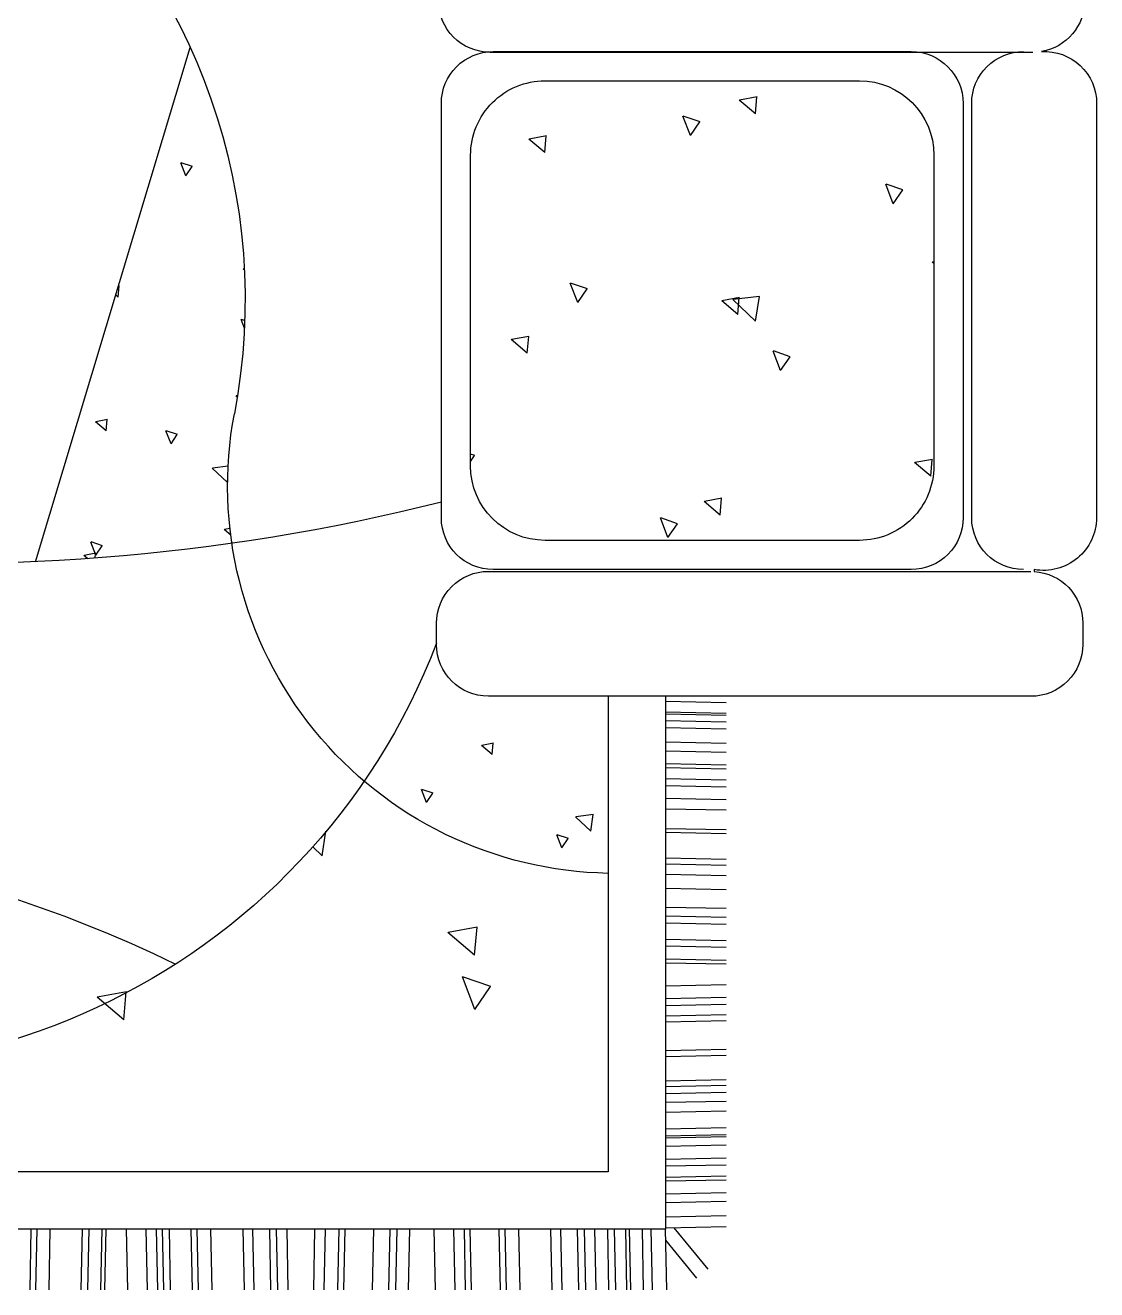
# Model space of a CAD drawing. Extents: x 522289 to 1051641, y 88514 to 354674.
# Drawn here: x 819648 to 820600, y 254215 to 255338 of the extents above; entities that cross this region are included whole.
import ezdxf

# ---------------------------------------------------------------- set-up
doc = ezdxf.new("R2010")
doc.units = 0
doc.header["$LTSCALE"] = 1000
doc.header["$MEASUREMENT"] = 0
doc.layers.add('洁具', color=8, linetype='CONTINUOUS')

# ---------------------------------------------------------------- blocks, each defined once
blk = doc.blocks.new('$plan$00002627')
at = {"layer": '洁具', "color": 252}
for p, q in [((2454.5, -1394.7), (2454.5, 1402.2)), ((2599.9, -681.3), (2525.2, -682.8)), ((1701.4, -688), (1066.9, -879)), ((2599.9, -688.6), (2525.2, -690.1)), ((2599.9, -704.7), (2525.2, -706.2)), ((2599.9, -744.2), (2525.2, -745.8)), ((2599.9, -752.7), (2525.2, -754.3)), ((2599.9, -768.5), (2525.2, -770.1)), ((2599.9, -773.4), (2525.2, -775)), ((2599.9, -801.8), (2525.2, -800.2)), ((2599.9, -826.1), (2525.2, -824.5)), ((2599.9, -838.9), (2525.2, -837.4)), ((2599.9, -846.2), (2525.2, -844.7)), ((2599.9, -854.7), (2525.2, -853.2)), ((2599.9, -881.8), (2525.2, -880.2)), ((2599.9, -889.1), (2525.2, -887.5)), ((2599.9, -906.1), (2525.2, -904.5)), ((2599.9, -945.7), (2525.2, -944.1)), ((2599.9, -957.9), (2525.2, -956.3)), ((2599.9, -978.5), (2525.2, -977)), ((2599.9, -987), (2525.2, -985.5)), ((2599.9, -999.9), (2525.2, -998.3)), ((2599.9, -1031.2), (2525.2, -1032.8)), ((2599.9, -1044), (2525.2, -1045.6)), ((2599.9, -1061), (2525.2, -1062.6)), ((2599.9, -1068.3), (2525.2, -1069.9)), ((2599.9, -1103.9), (2525.2, -1105.5)), ((2599.9, -1124), (2525.2, -1125.6)), ((2599.9, -1132.5), (2525.2, -1134.1)), ((2599.9, -1148.3), (2525.2, -1149.9)), ((1803.6, -1182.7), (1777.3, -1182.7)), ((2599.9, -1181.6), (2525.2, -1180)), ((1647.2, -1188.7), (1135.8, -1188.7)), ((2599.9, -1205.9), (2525.2, -1204.3)), ((1583.3, -1224.8), (1199.7, -1224.8)), ((2599.9, -1218.7), (2525.2, -1217.2)), ((2599.9, -1226), (2525.2, -1224.4)), ((1713.4, -1246.7), (1713.4, -1916.1)), ((1867.5, -1916.1), (1867.5, -1246.7)), ((1071.9, -1252.6), (1071.9, -1768.5)), ((1072.8, -1249), (1072.8, -1918.5)), ((1711.2, -1768.5), (1711.2, -1252.6)), ((2599.9, -1261.6), (2525.2, -1260)), ((2599.9, -1268.9), (2525.2, -1267.3)), ((2599.9, -1285.9), (2525.2, -1284.3)), ((1108, -1316.6), (1108, -1704.5)), ((1675.1, -1704.5), (1675.1, -1316.6)), ((2599.9, -1325.4), (2525.2, -1323.9)), ((2599.9, -1337.7), (2525.2, -1336.1)), ((2599.9, -1358.3), (2525.2, -1356.7)), ((2599.9, -1366.8), (2525.2, -1365.2)), ((2599.9, -1379.6), (2525.2, -1378.1)), ((1867.5, -1394.7), (2454.5, -1394.7)), ((2599.9, -1395.4), (2525.2, -1393.9)), ((2599.9, -1403.9), (2525.2, -1402.4)), ((2599.9, -1417.6), (2525.2, -1416.1)), ((2599.9, -1422.5), (2525.2, -1420.9)), ((2599.9, -1438.3), (2525.2, -1436.7)), ((2599.9, -1449.2), (2525.2, -1447.7)), ((1873.7, -1465.4), (1875.2, -1540.1)), ((1886.7, -1465.4), (1888.3, -1540.1)), ((1889.1, -1465.4), (1890.7, -1540.1)), ((1897.6, -1465.4), (1899.2, -1540.1)), ((1906.1, -1465.4), (1907.7, -1540.1)), ((1923.8, -1465.4), (1925.4, -1540.1)), ((1934.8, -1465.4), (1936.3, -1540.1)), ((1950.6, -1465.4), (1952.1, -1540.1)), ((1955.4, -1465.4), (1957, -1540.1)), ((1969.1, -1465.4), (1970.7, -1540.1)), ((1977.6, -1465.4), (1979.2, -1540.1)), ((1993.4, -1465.4), (1995, -1540.1)), ((2006.3, -1465.4), (2007.8, -1540.1)), ((2030.6, -1465.4), (2032.1, -1540.1)), ((2035.4, -1465.4), (2037, -1540.1)), ((2067.1, -1465.4), (2068.6, -1540.1)), ((2074.4, -1465.4), (2075.9, -1540.1)), ((2087.2, -1465.4), (2088.8, -1540.1)), ((2104.2, -1465.4), (2105.8, -1540.1)), ((2127.6, -1465.4), (2129.2, -1540.1)), ((2138.6, -1465.4), (2140.1, -1540.1)), ((2147.1, -1465.4), (2148.6, -1540.1)), ((2167.2, -1465.4), (2168.8, -1540.1)), ((2175.7, -1465.4), (2177.3, -1540.1)), ((2191.5, -1465.4), (2193.1, -1540.1)), ((2196.3, -1465.4), (2197.9, -1540.1)), ((2224.8, -1465.4), (2223.2, -1540.1)), ((2240.5, -1465.4), (2239, -1540.1)), ((2249.1, -1465.4), (2247.5, -1540.1)), ((2261.9, -1465.4), (2260.3, -1540.1)), ((2269.2, -1465.4), (2267.6, -1540.1)), ((2304.7, -1465.4), (2303.2, -1540.1)), ((2312, -1465.4), (2310.5, -1540.1)), ((2341.9, -1465.4), (2340.3, -1540.1)), ((2349.2, -1465.4), (2347.6, -1540.1)), ((2357.7, -1465.4), (2356.1, -1540.1)), ((2368.6, -1465.4), (2367, -1540.1)), ((2380.8, -1465.4), (2379.3, -1540.1)), ((2401.5, -1465.4), (2399.9, -1540.1)), ((2410, -1465.4), (2408.4, -1540.1)), ((2412.4, -1465.4), (2410.8, -1540.1)), ((2422.8, -1465.4), (2421.2, -1540.1)), ((2438.6, -1465.4), (2437, -1540.1)), ((2447.1, -1465.4), (2445.6, -1540.1)), ((2460.8, -1465.4), (2459.2, -1540.1)), ((2465.7, -1465.4), (2464.1, -1540.1)), ((2481.5, -1465.4), (2479.9, -1540.1)), ((2492.4, -1465.4), (2490.8, -1540.1)), ((2510.1, -1465.4), (2508.5, -1540.1)), ((2523.6, -1465.4), (2522, -1540.1)), ((2599.9, -1466.9), (2525.2, -1465.4)), ((2585.5, -1503.9), (2538.9, -1465.6)), ((2574.5, -1517.8), (2523.4, -1475.8)), ((1199.7, -1796.3), (1583.3, -1796.3)), ((1135.8, -1832.4), (1647.2, -1832.4)), ((1647.2, -1843), (1135.8, -1843))]:
    blk.add_line(p, q, dxfattribs=at)
at = {"layer": '洁具', "color": 252, "ltscale": 0.2}
for p, q in [((1691.1, -762.5), (1693.8, -748)), ((1697.7, -752.4), (1693.8, -747.7)), ((1526.1, -776.9), (1528.7, -762.5)), ((1539.9, -775.4), (1528.8, -762.2)), ((1681.8, -770.5), (1677.1, -756.6)), ((1693.3, -762.5), (1677.2, -756.3)), ((1693.3, -762.5), (1681.8, -770.2)), ((1697, -761.7), (1691.2, -762.2)), ((2232.3, -800.3), (2238.9, -764.2)), ((2266.7, -797), (2239, -763.9)), ((1539.9, -775.4), (1526.1, -776.6)), ((1374.8, -789.8), (1361, -791.1)), ((1361, -791.3), (1361.2, -790.4)), ((1374.8, -789.8), (1372.4, -787)), ((2266.7, -797), (2232.3, -800)), ((1555.9, -855.2), (1539.8, -849)), ((1544.4, -863.2), (1539.8, -849.3)), ((1555.9, -855.2), (1544.5, -862.9)), ((1213.7, -881.6), (1209, -867.7)), ((1225.2, -873.6), (1209.1, -867.4)), ((1225.2, -873.6), (1213.7, -881.3)), ((1583.6, -925.6), (1585.9, -906.2)), ((1603.8, -924.7), (1585.9, -906)), ((1496.5, -937.3), (1496.8, -935.6)), ((1498.3, -937), (1496.8, -935.3)), ((1603.8, -924.7), (1601.4, -925)), ((1660.6, -927.9), (1661.9, -921.1)), ((1668.6, -928.9), (1661.9, -920.9)), ((1340.1, -945.6), (1340.3, -944.3)), ((1341.8, -945.7), (1340.3, -944.1)), ((1413.3, -945.8), (1402.4, -941.6)), ((1403.8, -946.2), (1402.4, -941.9)), ((2064.5, -1041.7), (2034.1, -1046.4)), ((2064.5, -1041.7), (2053.2, -1030)), ((1998.6, -1170.5), (1982.5, -1164.3)), ((1987.2, -1178.5), (1982.5, -1164.6)), ((1998.6, -1170.5), (1987.2, -1178.2)), ((2152.5, -1233), (2159.1, -1197)), ((2186.9, -1229.7), (2159.1, -1196.7)), ((2254.2, -1230.1), (2213.9, -1214.6)), ((2225.5, -1249.6), (2213.9, -1214.9)), ((1570.5, -1229.9), (1568.8, -1224.8)), ((1577.6, -1224.8), (1570.5, -1229.6)), ((2186.9, -1229.7), (2152.5, -1232.8)), ((2254.2, -1230.1), (2225.5, -1249.4)), ((1925.5, -1252.9), (1928.1, -1238.5)), ((1939.3, -1251.4), (1928.2, -1238.2)), ((1939.3, -1251.4), (1925.5, -1252.6)), ((1423.4, -1296.8), (1427.4, -1275.2)), ((1444.1, -1294.7), (1427.4, -1274.9)), ((1444.1, -1294.7), (1423.4, -1296.5)), ((1175.8, -1318.5), (1179.8, -1296.9)), ((1196.5, -1316.4), (1179.8, -1296.6)), ((1196.5, -1316.4), (1175.8, -1318.2)), ((2054.6, -1337.4), (2038.5, -1331.2)), ((2043.2, -1345.4), (2038.5, -1331.5)), ((2054.6, -1337.4), (2043.2, -1345.1)), ((1381.7, -1357), (1357.5, -1347.7)), ((1364.5, -1368.9), (1357.5, -1348)), ((1381.7, -1357), (1364.5, -1368.6)), ((2013.5, -1376.5), (2016.1, -1354.6)), ((2034, -1373), (2016.1, -1354.4)), ((2034, -1373), (2013.6, -1376.2)), ((1671.7, -1468.3), (1647.5, -1459)), ((1654.5, -1480.2), (1647.5, -1459.3)), ((1671.7, -1468.3), (1654.5, -1479.9)), ((1175.6, -1496), (1151.4, -1486.7)), ((1158.4, -1507.8), (1151.4, -1487)), ((1175.6, -1496), (1158.4, -1507.5)), ((1623.1, -1534.8), (1627.1, -1513.2)), ((1643.8, -1532.7), (1627.1, -1512.9)), ((1375.5, -1556.5), (1379.5, -1534.9)), ((1396.2, -1554.4), (1379.5, -1534.6)), ((1643.8, -1532.7), (1623.1, -1534.5)), ((1127.9, -1578.2), (1131.9, -1556.5)), ((1148.6, -1576.1), (1131.9, -1556.2)), ((1374, -1581.4), (1377.8, -1548.6)), ((1396.2, -1554.4), (1375.5, -1556.2)), ((1404.7, -1576.4), (1377.9, -1548.4)), ((1148.6, -1576.1), (1127.9, -1577.9)), ((1404.7, -1576.4), (1374, -1581.1)), ((1448.4, -1619.2), (1441.4, -1598.3)), ((1465.6, -1607.3), (1441.5, -1598)), ((1465.6, -1607.3), (1448.5, -1618.9)), ((1259.6, -1746.3), (1235.4, -1737)), ((1242.4, -1758.2), (1235.4, -1737.3)), ((1259.6, -1746.3), (1242.4, -1757.9)), ((1575.2, -1794.5), (1579.2, -1772.8)), ((1595.9, -1792.4), (1579.2, -1772.6)), ((1331.3, -1796.3), (1331.6, -1794.5)), ((1333.4, -1796.3), (1331.6, -1794.2)), ((1595.9, -1792.4), (1575.2, -1794.2))]:
    blk.add_line(p, q, dxfattribs=at)
at = {"layer": '洁具', "color": 252}
blk.add_lwpolyline([(1008.9, -1982.4, 0.365405), (1071.9, -1929.3, 0.431181), (1135.8, -1997.1), (1647.2, -1997.1, 0.463193), (1711.2, -1920.1), (1713.5, -1919.9, 0.396923), (1777.3, -1980.1), (1803.6, -1980.1, 0.414214), (1867.5, -1916.1), (1867.5, -1465.4), (2525.2, -1465.4), (2525.2, 1472.9)], format="xyb", dxfattribs=at)
for centre, radius, start, end in [((3603.1, -174.8), 1563.7, 137.2695, 206.0256), ((1508.9, -417.4), 819.5, 290.9439, 19.0478), ((-804, -575.7), 2508, 345.8513, 5.2539), ((1378.5, -194.7), 751.9, 220.7041, 280.7532), ((1608, -1403.1), 478.1, 1.0103, 100.7532), ((1008.9, -1249), 63.9, 0, 90), ((1777.3, -1246.7), 63.9, 90, 180), ((1803.6, -1246.7), 63.9, 0, 90), ((1135.8, -1252.6), 63.9, 90, 180), ((1647.2, -1252.6), 63.9, 0, 90), ((1199.7, -1316.6), 91.8, 90, 180), ((1583.3, -1316.6), 91.8, 0, 90), ((1199.7, -1704.5), 91.8, 180, 270), ((1583.3, -1704.5), 91.8, 270, 0), ((1135.8, -1768.5), 63.9, 180, 270), ((1647.2, -1768.5), 63.9, 270, 0), ((1135.8, -1906.9), 63.9, 90, 180), ((1647.2, -1906.9), 63.9, 0, 90)]:
    blk.add_arc(centre, radius, start, end, dxfattribs=at)

msp = doc.modelspace()

# ---------------------------------------------------------------- block references
at = {"layer": '洁具', "xscale": -0.7200000000000002, "yscale": 0.7200000000000001, "zscale": 0.7200000000000001, "rotation": 90.00000000014373}
msp.add_blockref('$plan$00002627', (819162.1, 256086.7), dxfattribs=at)

doc.saveas('drawing.dxf')
